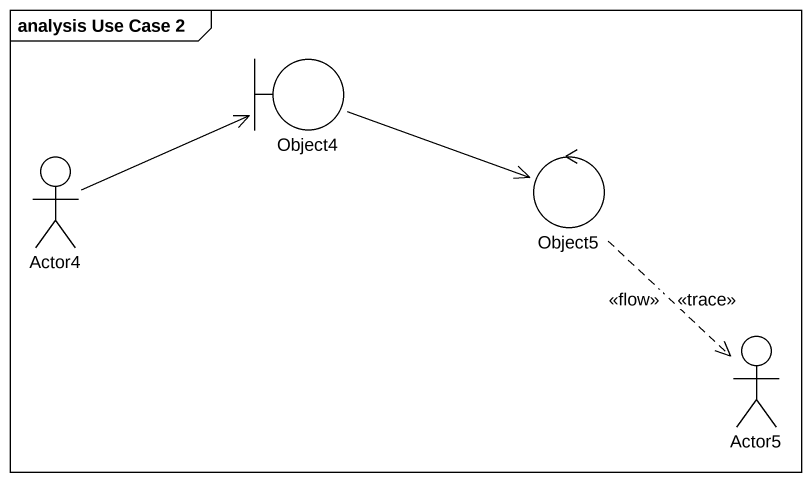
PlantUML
@startuml
mainframe analysis Use Case 2
boundary Object4
actor Actor4
control Object5
actor Actor5
Object4 -right-> Object5
Actor4 -right-> Object4
Object5 ..> Actor5
Object5 ..> Actor5 : <<trace>>
Object5 ..> Actor5 : <<flow>>
@enduml
